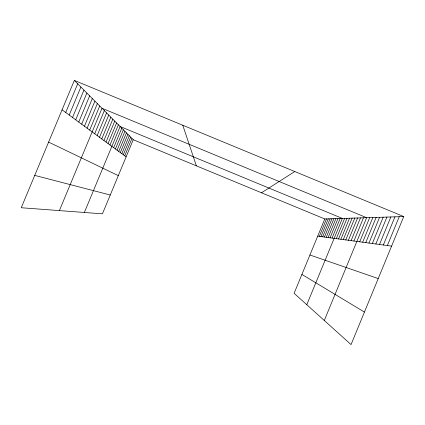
<?xml version="1.0" encoding="UTF-8"?>
<svg xmlns="http://www.w3.org/2000/svg" width="425" height="425" viewBox="0 0 425 425"><rect width="100%" height="100%" fill="white"/><g stroke="black" fill="none" stroke-linecap="round" stroke-linejoin="round"><path stroke-width="0.64" d="M403.75 216.569L324.796 218.965L294.116 293.303L351.055 344.585L403.75 216.569L74.327 80.415L21.25 207.74L102.43 213.828L133.243 139.719L74.327 80.415M319.308 236.348L326.501 218.912M320.955 236.571L328.265 218.859M322.66 236.805L330.087 218.806M324.418 237.038L331.962 218.748M326.23 237.288L333.907 218.689M328.111 237.538L335.915 218.625M330.055 237.803L337.987 218.562M332.063 238.074L340.138 218.498M306.781 304.709L342.364 218.429L120.116 126.507L84.357 212.473M336.303 238.648L344.67 218.36M338.544 238.951L347.06 218.285M340.866 239.264L349.541 218.211M343.272 239.588L352.123 218.137M345.78 239.928L354.801 218.052M348.388 240.279L357.584 217.967M351.098 240.646L360.48 217.882M353.924 241.028L363.502 217.791M324.291 320.477L366.647 217.696L101.989 108.263L59.383 210.598M359.709 241.809L369.686 217.6M362.674 242.208L372.853 217.504M365.755 242.627L376.146 217.403M368.974 243.063L379.583 217.303M372.332 243.514L383.175 217.191M375.838 243.987L386.92 217.079M379.504 244.487L390.841 216.957M383.345 245.002L394.942 216.835M387.366 245.549L399.24 216.702M78.752 122.049L89.664 95.853M81.658 124.185L92.337 98.547M84.448 126.23L94.902 101.129M87.12 128.196L97.362 103.604M89.686 130.082L99.721 105.979M94.706 133.763L104.338 110.627M97.155 135.564L106.59 112.891M99.503 137.291L108.752 115.069M101.766 138.948L110.829 117.162M103.939 140.542L112.832 119.175M106.027 142.083L114.755 121.109M108.046 143.56L116.609 122.979M109.985 144.983L118.394 124.775M113.666 147.688L121.778 128.18M115.409 148.968L123.383 129.795M117.093 150.206L124.934 131.357M118.724 151.401L126.432 132.866M120.302 152.559L127.882 134.327M121.826 153.68L129.285 135.74M123.303 154.764L130.645 137.11M124.738 155.816L131.963 138.438M65.726 112.487L77.685 83.799M69.211 115.047L80.888 87.024M72.537 117.486L83.948 90.1M75.714 119.818L86.87 93.043M261.492 192.775L294.78 171.53M317.709 236.135L391.584 246.117M34.733 175.392L110.256 195.011M309.926 254.989L378.223 278.582M133.243 139.719L324.796 218.965M48.615 142.093L118.309 175.631M301.904 274.428L364.443 312.062M62.077 109.804L126.124 156.836M182.777 125.237L196.366 165.835"/></g></svg>
